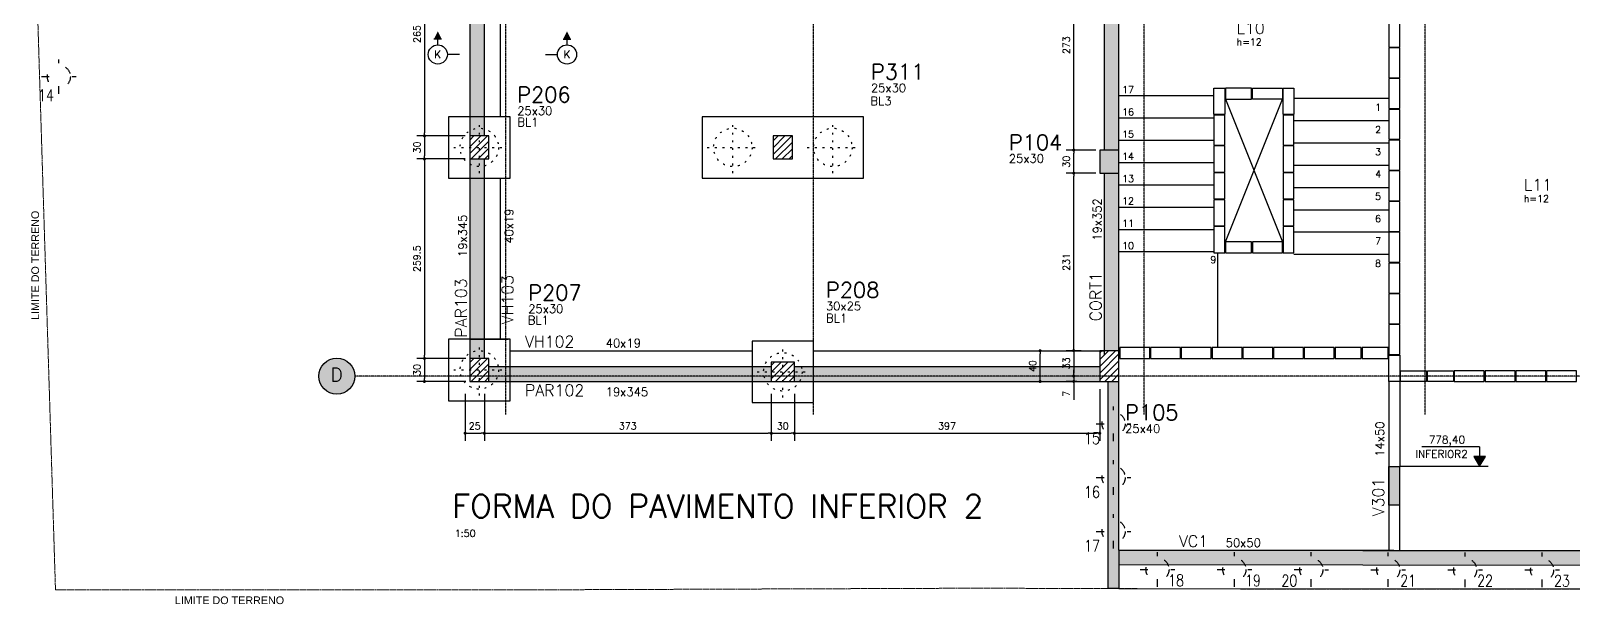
# Model space of a CAD drawing. Extents: x -39962 to 15224, y 23445 to 41277.
# Drawn here: x 211 to 2216, y 29388 to 30134 of the extents above; entities that cross this region are included whole.
import ezdxf
from ezdxf.enums import TextEntityAlignment as Align

# ---------------------------------------------------------------- set-up
doc = ezdxf.new("R2010")
doc.units = 0
for name, pattern in [('AXES', [0.54, 0.3, -0.08, 0.08, -0.08]), ('Double dash', [55, 20, -5, 10, -5, 10, -5]), ('ESTILO_TQS_0002', [0.4, 0.1, -0.3])]:
    doc.linetypes.add(name, pattern=pattern)
doc.layers.get('0').update_dxf_attribs({"linetype": 'CONTINUOUS'})
doc.layers.get('Defpoints').update_dxf_attribs({"linetype": 'CONTINUOUS'})
for name, color, linetype in [('228', 2, 'CONTINUOUS'), ('241', 2, 'CONTINUOUS'), ('BLOCO', 3, 'CONTINUOUS'), ('COTA', 1, 'CONTINUOUS'), ('EIXOS', 1, 'AXES'), ('ESTACA', 1, 'ESTILO_TQS_0002'), ('H2', 252, 'CONTINUOUS'), ('H3', 253, 'CONTINUOUS'), ('H4', 254, 'CONTINUOUS'), ('H5', 1, 'CONTINUOUS'), ('H7', 1, 'CONTINUOUS'), ('IND-EIXOS', 2, 'CONTINUOUS'), ('L-D', 2, 'CONTINUOUS'), ('L-N', 4, 'CONTINUOUS'), ('LINHA_FINA', 1, 'CONTINUOUS'), ('Linha_media', 4, 'CONTINUOUS'), ('LINHA_NIVEL', 210, 'CONTINUOUS'), ('P-D', 2, 'CONTINUOUS'), ('P-M', 5, 'CONTINUOUS'), ('P-N', 5, 'CONTINUOUS'), ('P-S', 5, 'CONTINUOUS'), ('PENA_1', 1, 'CONTINUOUS'), ('PENA_2', 2, 'CONTINUOUS'), ('PENA_3', 3, 'CONTINUOUS'), ('PENA_5', 5, 'CONTINUOUS'), ('PIL-N', 4, 'CONTINUOUS'), ('SEC-SOL', 1, 'CONTINUOUS'), ('T1', 2, 'CONTINUOUS'), ('T4', 6, 'CONTINUOUS'), ('TEXT-EIXOS', 3, 'CONTINUOUS'), ('TEXTO', 3, 'CONTINUOUS'), ('VIG-D', 2, 'CONTINUOUS'), ('VIG-N', 4, 'CONTINUOUS'), ('VIGA', 3, 'CONTINUOUS')]:
    doc.layers.add(name, color=color, linetype=linetype)
doc.layers.add('GEN-___-___-TXT', color=7, linetype='CONTINUOUS', lineweight=9)
doc.layers.add('TLV-DVI-___-CNT', color=7, linetype='Double dash', lineweight=9)
doc.styles.add('Arial_8', font='arial.ttf', dxfattribs={"height": 87.5})
doc.styles.add('COTA', font='romans.shx')
doc.styles.add('ROMANS', font='ROMANS')
doc.styles.add('Solodactha', font='romans.shx', dxfattribs={"width": 0.8})
doc.styles.get("Standard").update_dxf_attribs({"font": 'ROMANS.SHX'})
doc.styles.add('TEXTO', font='romans.shx', dxfattribs={"height": 10})
doc.styles.add('Texto1', font='romans.shx', dxfattribs={"height": 9})
doc.styles.add('Texto4', font='romans.shx', dxfattribs={"height": 30})
doc.dimstyles.new('forma', dxfattribs={"dimscale": 5, "dimtxt": 1.8, "dimasz": 0.8, "dimexe": 2, "dimexo": 1, "dimgap": 1, "dimtad": 1, "dimdec": 1, "dimzin": 9, "dimdsep": 46, "dimtxsty": 'COTA', "dimblk1": 'DOT', "dimblk2": 'DOT', "dimsah": 1, "dimcen": 0, "dimdle": 1, "dimclrd": 256, "dimclre": 256, "dimclrt": 2, "dimadec": 0, "dimazin": 0, "dimtfac": 1, "dimtdec": 0, "dimtmove": 0, "dimatfit": 3, "dimfxl": 1, "dimtolj": 1, "dimtzin": 0, "dimarcsym": 0})

# ---------------------------------------------------------------- blocks, each defined once
blk = doc.blocks.new('_EST50')
at = {"layer": 'ESTACA', "linetype": 'ESTILO_TQS_0002'}
for p, q in [((0, -1.333), (0, 1.333)), ((-1.333, 0), (1.333, 0))]:
    blk.add_line(p, q, dxfattribs=at)
blk.add_circle((0, 0), 1, dxfattribs=at)
blk = doc.blocks.new('_Dot')
at = {"color": 0, "linetype": 'ByBlock', "lineweight": -2}
blk.add_line((-0.5, 0), (-1, 0), dxfattribs=at)
at = {"color": 0, "linetype": 'ByBlock', "const_width": 0.5}
blk.add_lwpolyline([(-0.25, 0, 1), (0.25, 0, 1)], format="xyb", close=True, dxfattribs=at)
blk = doc.blocks.new('*D70')
at = {"layer": 'COTA', "lineweight": -2, "transparency": 16777216}
for p, q in [((776.5, 30262.1), (712.6, 30262.1)), ((722.6, 30258.1), (722.6, 30001.1)), ((775.5, 29997.1), (712.6, 29997.1))]:
    blk.add_line(p, q, dxfattribs=at)
at = {"layer": 'Defpoints', "color": 0, "transparency": 16777216}
for p in [(781.5, 30262.1), (722.6, 29997.1), (780.5, 29997.1)]:
    blk.add_point(p, dxfattribs=at)
at = {"layer": 'COTA', "lineweight": -2, "transparency": 16777216, "xscale": 4, "yscale": 4, "zscale": 4}
for p, rotation in [((722.6, 30262.1), 90), ((722.6, 29997.1), 270)]:
    blk.add_blockref('_Dot', p, dxfattribs=dict(at, rotation=rotation))
at = {"layer": 'COTA', "color": 2, "transparency": 16777216, "insert": (713.1, 30129.6), "char_height": 9, "attachment_point": 5, "rotation": 90, "style": 'COTA'}
blk.add_mtext('\\A1;265 ', dxfattribs=at)
blk = doc.blocks.new('*D71')
at = {"layer": 'COTA', "lineweight": -2, "transparency": 16777216}
for p, q in [((775.5, 29997.1), (712.6, 29997.1)), ((722.6, 29993.1), (722.6, 29971.1)), ((775.5, 29967.1), (712.6, 29967.1))]:
    blk.add_line(p, q, dxfattribs=at)
at = {"layer": 'Defpoints', "color": 0, "transparency": 16777216}
for p in [(780.5, 29997.1), (722.6, 29967.1), (780.5, 29967.1)]:
    blk.add_point(p, dxfattribs=at)
at = {"layer": 'COTA', "lineweight": -2, "transparency": 16777216, "xscale": 4, "yscale": 4, "zscale": 4}
for p, rotation in [((722.6, 29997.1), 90), ((722.6, 29967.1), 270)]:
    blk.add_blockref('_Dot', p, dxfattribs=dict(at, rotation=rotation))
at = {"layer": 'COTA', "color": 2, "transparency": 16777216, "insert": (713.1, 29982.1), "char_height": 9, "attachment_point": 5, "rotation": 90, "style": 'COTA'}
blk.add_mtext('\\A1;30 ', dxfattribs=at)
blk = doc.blocks.new('*D72')
at = {"layer": 'COTA', "lineweight": -2, "transparency": 16777216}
for p, q in [((775.5, 29967.1), (712.6, 29967.1)), ((722.6, 29963.1), (722.6, 29711.6)), ((776.5, 29707.6), (712.6, 29707.6))]:
    blk.add_line(p, q, dxfattribs=at)
at = {"layer": 'Defpoints', "color": 0, "transparency": 16777216}
for p in [(780.5, 29967.1), (722.6, 29707.6), (781.5, 29707.6)]:
    blk.add_point(p, dxfattribs=at)
at = {"layer": 'COTA', "lineweight": -2, "transparency": 16777216, "xscale": 4, "yscale": 4, "zscale": 4}
for p, rotation in [((722.6, 29967.1), 90), ((722.6, 29707.6), 270)]:
    blk.add_blockref('_Dot', p, dxfattribs=dict(at, rotation=rotation))
at = {"layer": 'COTA', "color": 2, "transparency": 16777216, "insert": (713.1, 29837.3), "char_height": 9, "attachment_point": 5, "rotation": 90, "style": 'COTA'}
blk.add_mtext('\\A1;259.5 ', dxfattribs=at)
blk = doc.blocks.new('*D73')
at = {"layer": 'COTA', "lineweight": -2, "transparency": 16777216}
for p, q in [((776.5, 29707.6), (712.6, 29707.6)), ((722.6, 29703.6), (722.6, 29681.6)), ((776.4, 29677.6), (712.6, 29677.6))]:
    blk.add_line(p, q, dxfattribs=at)
at = {"layer": 'Defpoints', "color": 0, "transparency": 16777216}
for p in [(781.5, 29707.6), (722.6, 29677.6), (781.4, 29677.6)]:
    blk.add_point(p, dxfattribs=at)
at = {"layer": 'COTA', "lineweight": -2, "transparency": 16777216, "xscale": 4, "yscale": 4, "zscale": 4}
for p, rotation in [((722.6, 29707.6), 90), ((722.6, 29677.6), 270)]:
    blk.add_blockref('_Dot', p, dxfattribs=dict(at, rotation=rotation))
at = {"layer": 'COTA', "color": 2, "transparency": 16777216, "insert": (713.1, 29692.6), "char_height": 9, "attachment_point": 5, "rotation": 90, "style": 'COTA'}
blk.add_mtext('\\A1;30 ', dxfattribs=at)
blk = doc.blocks.new('*D74')
at = {"layer": 'COTA', "lineweight": -2, "transparency": 16777216}
for p, q in [((775.5, 29661.6), (775.5, 29600.2)), ((800.5, 29661.6), (800.5, 29600.2)), ((779.5, 29610.2), (796.5, 29610.2))]:
    blk.add_line(p, q, dxfattribs=at)
at = {"layer": 'Defpoints', "color": 0, "transparency": 16777216}
for p in [(775.5, 29666.6), (800.5, 29666.6), (800.5, 29610.2)]:
    blk.add_point(p, dxfattribs=at)
at = {"layer": 'COTA', "lineweight": -2, "transparency": 16777216, "xscale": 4, "yscale": 4, "zscale": 4, "rotation": 180}
blk.add_blockref('_Dot', (775.5, 29610.2), dxfattribs=at)
at = {"layer": 'COTA', "lineweight": -2, "transparency": 16777216, "xscale": 4, "yscale": 4, "zscale": 4}
blk.add_blockref('_Dot', (800.5, 29610.2), dxfattribs=at)
at = {"layer": 'COTA', "color": 2, "transparency": 16777216, "insert": (788, 29619.7), "char_height": 9, "attachment_point": 5, "style": 'COTA'}
blk.add_mtext('\\A1;25 ', dxfattribs=at)
blk = doc.blocks.new('*D75')
at = {"layer": 'COTA', "lineweight": -2, "transparency": 16777216}
for p, q in [((800.5, 29661.6), (800.5, 29600.2)), ((1173.5, 29661.6), (1173.5, 29600.2)), ((804.5, 29610.2), (1169.5, 29610.2))]:
    blk.add_line(p, q, dxfattribs=at)
at = {"layer": 'Defpoints', "color": 0, "transparency": 16777216}
for p in [(800.5, 29666.6), (1173.5, 29666.6), (1173.5, 29610.2)]:
    blk.add_point(p, dxfattribs=at)
at = {"layer": 'COTA', "lineweight": -2, "transparency": 16777216, "xscale": 4, "yscale": 4, "zscale": 4, "rotation": 180}
blk.add_blockref('_Dot', (800.5, 29610.2), dxfattribs=at)
at = {"layer": 'COTA', "lineweight": -2, "transparency": 16777216, "xscale": 4, "yscale": 4, "zscale": 4}
blk.add_blockref('_Dot', (1173.5, 29610.2), dxfattribs=at)
at = {"layer": 'COTA', "color": 2, "transparency": 16777216, "insert": (987, 29619.7), "char_height": 9, "attachment_point": 5, "style": 'COTA'}
blk.add_mtext('\\A1;373 ', dxfattribs=at)
blk = doc.blocks.new('*D76')
at = {"layer": 'COTA', "lineweight": -2, "transparency": 16777216}
for p, q in [((1173.5, 29661.6), (1173.5, 29600.2)), ((1203.5, 29661.6), (1203.5, 29600.2)), ((1177.5, 29610.2), (1199.5, 29610.2))]:
    blk.add_line(p, q, dxfattribs=at)
at = {"layer": 'Defpoints', "color": 0, "transparency": 16777216}
for p in [(1173.5, 29666.6), (1203.5, 29666.6), (1203.5, 29610.2)]:
    blk.add_point(p, dxfattribs=at)
at = {"layer": 'COTA', "lineweight": -2, "transparency": 16777216, "xscale": 4, "yscale": 4, "zscale": 4, "rotation": 180}
blk.add_blockref('_Dot', (1173.5, 29610.2), dxfattribs=at)
at = {"layer": 'COTA', "lineweight": -2, "transparency": 16777216, "xscale": 4, "yscale": 4, "zscale": 4}
blk.add_blockref('_Dot', (1203.5, 29610.2), dxfattribs=at)
at = {"layer": 'COTA', "color": 2, "transparency": 16777216, "insert": (1188.5, 29619.7), "char_height": 9, "attachment_point": 5, "style": 'COTA'}
blk.add_mtext('\\A1;30 ', dxfattribs=at)
blk = doc.blocks.new('*D77')
at = {"layer": 'COTA', "lineweight": -2, "transparency": 16777216}
for p, q in [((1203.5, 29661.6), (1203.5, 29600.2)), ((1600.5, 29667.6), (1600.5, 29600.2)), ((1207.5, 29610.2), (1596.5, 29610.2))]:
    blk.add_line(p, q, dxfattribs=at)
at = {"layer": 'Defpoints', "color": 0, "transparency": 16777216}
for p in [(1203.5, 29666.6), (1600.5, 29672.6), (1600.5, 29610.2)]:
    blk.add_point(p, dxfattribs=at)
at = {"layer": 'COTA', "lineweight": -2, "transparency": 16777216, "xscale": 4, "yscale": 4, "zscale": 4, "rotation": 180}
blk.add_blockref('_Dot', (1203.5, 29610.2), dxfattribs=at)
at = {"layer": 'COTA', "lineweight": -2, "transparency": 16777216, "xscale": 4, "yscale": 4, "zscale": 4}
blk.add_blockref('_Dot', (1600.5, 29610.2), dxfattribs=at)
at = {"layer": 'COTA', "color": 2, "transparency": 16777216, "insert": (1402, 29619.7), "char_height": 9, "attachment_point": 5, "style": 'COTA'}
blk.add_mtext('\\A1;397 ', dxfattribs=at)
blk = doc.blocks.new('*D78')
at = {"layer": 'COTA', "lineweight": -2, "transparency": 16777216}
for p, q in [((1595.5, 29948.6), (1556.7, 29948.6)), ((1566.7, 29721.6), (1566.7, 29944.6)), ((1576.3, 29717.6), (1556.7, 29717.6))]:
    blk.add_line(p, q, dxfattribs=at)
at = {"layer": 'Defpoints', "color": 0, "transparency": 16777216}
for p in [(1566.7, 29948.6), (1600.5, 29948.6), (1581.3, 29717.6)]:
    blk.add_point(p, dxfattribs=at)
at = {"layer": 'COTA', "lineweight": -2, "transparency": 16777216, "xscale": 4, "yscale": 4, "zscale": 4}
for p, rotation in [((1566.7, 29948.6), 90), ((1566.7, 29717.6), 270)]:
    blk.add_blockref('_Dot', p, dxfattribs=dict(at, rotation=rotation))
at = {"layer": 'COTA', "color": 2, "transparency": 16777216, "insert": (1557.2, 29833.1), "char_height": 9, "attachment_point": 5, "rotation": 90, "style": 'COTA'}
blk.add_mtext('\\A1;231 ', dxfattribs=at)
blk = doc.blocks.new('*D79')
at = {"layer": 'COTA', "lineweight": -2, "transparency": 16777216}
for p, q in [((1595.5, 29978.6), (1556.7, 29978.6)), ((1566.7, 29952.6), (1566.7, 29974.6)), ((1595.5, 29948.6), (1556.7, 29948.6))]:
    blk.add_line(p, q, dxfattribs=at)
at = {"layer": 'Defpoints', "color": 0, "transparency": 16777216}
for p in [(1566.7, 29978.6), (1600.5, 29978.6), (1600.5, 29948.6)]:
    blk.add_point(p, dxfattribs=at)
at = {"layer": 'COTA', "lineweight": -2, "transparency": 16777216, "xscale": 4, "yscale": 4, "zscale": 4}
for p, rotation in [((1566.7, 29978.6), 90), ((1566.7, 29948.6), 270)]:
    blk.add_blockref('_Dot', p, dxfattribs=dict(at, rotation=rotation))
at = {"layer": 'COTA', "color": 2, "transparency": 16777216, "insert": (1557.2, 29963.6), "char_height": 9, "attachment_point": 5, "rotation": 90, "style": 'COTA'}
blk.add_mtext('\\A1;30 ', dxfattribs=at)
blk = doc.blocks.new('*D80')
at = {"layer": 'COTA', "lineweight": -2, "transparency": 16777216}
for p, q in [((1595.5, 30251.6), (1556.7, 30251.6)), ((1566.7, 29982.6), (1566.7, 30247.6)), ((1595.5, 29978.6), (1556.7, 29978.6))]:
    blk.add_line(p, q, dxfattribs=at)
at = {"layer": 'Defpoints', "color": 0, "transparency": 16777216}
for p in [(1566.7, 30251.6), (1600.5, 30251.6), (1600.5, 29978.6)]:
    blk.add_point(p, dxfattribs=at)
at = {"layer": 'COTA', "lineweight": -2, "transparency": 16777216, "xscale": 4, "yscale": 4, "zscale": 4}
for p, rotation in [((1566.7, 30251.6), 90), ((1566.7, 29978.6), 270)]:
    blk.add_blockref('_Dot', p, dxfattribs=dict(at, rotation=rotation))
at = {"layer": 'COTA', "color": 2, "transparency": 16777216, "insert": (1557.2, 30115.1), "char_height": 9, "attachment_point": 5, "rotation": 90, "style": 'COTA'}
blk.add_mtext('\\A1;273 ', dxfattribs=at)
blk = doc.blocks.new('*D59')
at = {"layer": 'COTA', "lineweight": -2, "transparency": 16777216}
for p, q in [((1576.3, 29717.6), (1556.7, 29717.6)), ((1566.7, 29713.6), (1566.7, 29688.6)), ((1573.5, 29684.6), (1556.7, 29684.6))]:
    blk.add_line(p, q, dxfattribs=at)
at = {"layer": 'Defpoints', "color": 0, "transparency": 16777216}
for p in [(1581.3, 29717.6), (1566.7, 29684.6), (1578.5, 29684.6)]:
    blk.add_point(p, dxfattribs=at)
at = {"layer": 'COTA', "lineweight": -2, "transparency": 16777216, "xscale": 4, "yscale": 4, "zscale": 4}
for p, rotation in [((1566.7, 29717.6), 90), ((1566.7, 29684.6), 270)]:
    blk.add_blockref('_Dot', p, dxfattribs=dict(at, rotation=rotation))
at = {"layer": 'COTA', "color": 2, "transparency": 16777216, "insert": (1557.2, 29701.1), "char_height": 9, "attachment_point": 5, "rotation": 90, "style": 'COTA'}
blk.add_mtext('\\A1;33 ', dxfattribs=at)
blk = doc.blocks.new('Family - ___-2103959-PLANTA INFERIOR 2')
at = {"layer": 'TLV-DVI-___-CNT', "color": 1, "true_color": 0xff0000}
for p, q in [((-48574, 209), (-48253, -10145)), ((-48253, -10145), (-43762, -10145)), ((-43762, -10145), (-42134, -10145)), ((-42134, -10145), (-36285, -10123)), ((-36285, -10123), (-34522, -10128)), ((-34522, -10128), (-32077, -10136)), ((-32077, -10136), (-18942, -10136))]:
    blk.add_line(p, q, dxfattribs=at)
blk = doc.blocks.new('A$C8a1ee3b4')
at = {"layer": 'TLV-DVI-___-CNT', "color": 1, "true_color": 0xff0000, "xscale": 0.1, "yscale": 0.1, "zscale": 0.1}
blk.add_blockref('Family - ___-2103959-PLANTA INFERIOR 2', (4865.2, 1037.1), dxfattribs=at)
at = {"layer": 'GEN-___-___-TXT', "insert": (8.5, 373.9), "char_height": 10, "width": 174.768, "attachment_point": 1, "rotation": 90, "style": 'Arial_8'}
blk.add_mtext('LIMITE DO TERRENO', dxfattribs=at)
at = {"layer": 'GEN-___-___-TXT', "insert": (195.1, 14.1), "char_height": 10, "width": 174.768, "attachment_point": 1, "style": 'Arial_8'}
blk.add_mtext('LIMITE DO TERRENO', dxfattribs=at)
blk = doc.blocks.new('A$Cf0c44242')
at = {"layer": 'ESTACA'}
for p, q in [((-13.532, 3.341), (-13.532, 3.791)), ((-13.757, 3.566), (-13.307, 3.566)), ((0.181, -1.175), (0.181, -0.725)), ((-0.044, -0.95), (0.406, -0.95)), ((0.181, -1.875), (0.181, -1.425)), ((-0.044, -1.65), (0.406, -1.65)), ((0.181, -2.575), (0.181, -2.125)), ((-0.044, -2.35), (0.406, -2.35)), ((0.751, -3.071), (0.751, -2.621)), ((1.751, -3.072), (1.751, -2.622)), ((2.751, -3.073), (2.751, -2.623)), ((3.751, -3.074), (3.751, -2.624)), ((4.751, -3.076), (4.751, -2.626)), ((5.751, -3.077), (5.751, -2.627)), ((0.526, -2.846), (0.976, -2.846)), ((1.526, -2.847), (1.976, -2.847)), ((2.526, -2.848), (2.976, -2.849)), ((3.526, -2.849), (3.976, -2.85)), ((4.526, -2.85), (4.976, -2.851)), ((5.526, -2.852), (5.976, -2.852))]:
    blk.add_line(p, q, dxfattribs=at)
for centre in [(-13.532, 3.566), (0.181, -0.95), (0.181, -1.65), (0.181, -2.35), (0.751, -2.846), (1.751, -2.847), (2.751, -2.848), (3.751, -2.849), (4.751, -2.851), (5.751, -2.852)]:
    blk.add_circle(centre, 0.15, dxfattribs=at)
at = {"layer": 'ESTACA', "style": 'Solodactha', "width": 0.8}
for s, p in [('14', (-13.801, 3.249)), ('15', (-0.203, -1.214)), ('16', (-0.203, -1.914)), ('17', (-0.203, -2.614)), ('18', (0.89, -3.063)), ('19', (1.89, -3.064)), ('20', (2.363, -3.067)), ('21', (3.907, -3.066)), ('22', (4.907, -3.067)), ('23', (5.907, -3.069))]:
    blk.add_text(s, height=0.15, dxfattribs=at).set_placement(p)
blk = doc.blocks.new('elevação')
at = {"layer": 'LINHA_FINA', "linetype": 'Continuous'}
blk.add_hatch(color=256, dxfattribs=at).paths.add_polyline_path([(1.5, 2.5), (-1.5, 2.5), (0, 0)])
at = {"layer": 'LINHA_FINA'}
for p, q in [((0, 5), (-15, 5)), ((0, 5), (0, 2.5)), ((-1.5, 2.5), (0, 0)), ((1.5, 2.5), (-1.5, 2.5)), ((0, 0), (1.5, 2.5))]:
    blk.add_line(p, q, dxfattribs=at)
at = {"layer": 'TEXTO', "linetype": 'Continuous', "style": 'TEXTO'}
for p in [(-8.5, 5.25), (-8.5, 1.5)]:
    blk.add_attdef('XXXX.XX', text='', height=2, dxfattribs=at).set_placement(p, align=Align.BOTTOM_CENTER)
blk = doc.blocks.new('*D123')
at = {"layer": 'COTA', "lineweight": -2, "transparency": 16777216}
for p, q in [((1570.9, 29684.6), (1556.7, 29684.6)), ((1570.9, 29677.6), (1556.7, 29677.6)), ((1566.7, 29688.6), (1566.7, 29692.6)), ((1566.7, 29684.6), (1566.7, 29677.6)), ((1566.7, 29673.6), (1566.7, 29653.6))]:
    blk.add_line(p, q, dxfattribs=at)
at = {"layer": 'Defpoints', "color": 0, "transparency": 16777216}
for p in [(1566.7, 29677.6), (1575.9, 29684.6), (1575.9, 29677.6)]:
    blk.add_point(p, dxfattribs=at)
at = {"layer": 'COTA', "lineweight": -2, "transparency": 16777216, "xscale": 4, "yscale": 4, "zscale": 4}
for p, rotation in [((1566.7, 29684.6), 270), ((1566.7, 29677.6), 90)]:
    blk.add_blockref('_Dot', p, dxfattribs=dict(at, rotation=rotation))
at = {"layer": 'COTA', "color": 2, "transparency": 16777216, "insert": (1557.2, 29661.6), "char_height": 9, "attachment_point": 5, "rotation": 90, "style": 'COTA'}
blk.add_mtext('\\A1;7 ', dxfattribs=at)
blk = doc.blocks.new('*D124')
at = {"layer": 'COTA', "lineweight": -2, "transparency": 16777216}
for p, q in [((1521.5, 29717.6), (1533, 29717.6)), ((1523, 29681.6), (1523, 29713.6)), ((1521.5, 29677.6), (1533, 29677.6))]:
    blk.add_line(p, q, dxfattribs=at)
at = {"layer": 'Defpoints', "color": 0, "transparency": 16777216}
for p in [(1516.5, 29717.6), (1523, 29717.6), (1516.5, 29677.6)]:
    blk.add_point(p, dxfattribs=at)
at = {"layer": 'COTA', "lineweight": -2, "transparency": 16777216, "xscale": 4, "yscale": 4, "zscale": 4}
for p, rotation in [((1523, 29717.6), 90), ((1523, 29677.6), 270)]:
    blk.add_blockref('_Dot', p, dxfattribs=dict(at, rotation=rotation))
at = {"layer": 'COTA', "color": 2, "transparency": 16777216, "insert": (1513.5, 29697.6), "char_height": 9, "attachment_point": 5, "rotation": 90, "style": 'COTA'}
blk.add_mtext('\\A1;40 ', dxfattribs=at)
blk = doc.blocks.new('seção_esq')
at = {"layer": 'Linha_media'}
for p, q in [((1, 4), (-1, 4)), ((0, 2.5), (0, 4)), ((5.62, 0), (2.5, 0))]:
    blk.add_line(p, q, dxfattribs=at)
blk.add_circle((0, 0), 2.5, dxfattribs=at)
blk.add_solid([(1, 4), (0, 6), (-1, 4)], dxfattribs=at)
blk = doc.blocks.new('seção_dir')
at = {"layer": 'Linha_media'}
for p, q in [((-5.62, 0), (-2.5, 0)), ((-1, 4), (1, 4)), ((0, 2.5), (0, 4))]:
    blk.add_line(p, q, dxfattribs=at)
blk.add_circle((0, 0), 2.5, dxfattribs=at)
blk.add_solid([(-1, 4), (0, 6), (1, 4)], dxfattribs=at)
blk = doc.blocks.new('atrib_seção')
at = {"layer": 'Linha_media', "style": 'ROMANS'}
blk.add_attdef('X', text='', height=2, dxfattribs=at).set_placement((0, 0), align=Align.MIDDLE)

msp = doc.modelspace()

# ---------------------------------------------------------------- hatches: boundary and pattern name
at = {"layer": 'H2'}
for points in [[(1625.51, 30251.59), (1606.51, 30251.59), (1606.51, 29978.59), (1625.51, 29978.59)], [(1625.51, 29978.59), (1600.51, 29978.59), (1600.51, 29948.59), (1625.51, 29948.59)], [(1606.51, 29717.59), (1625.51, 29717.59), (1625.51, 29948.59), (1606.51, 29948.59)], [(1625.51, 29677.59), (1625.51, 29408.18), (1611.51, 29408.18), (1611.51, 29677.59)], [(1625.51, 29458.06), (2698.03, 29456.83), (2698.01, 29437.85), (1625.51, 29439.06)]]:
    msp.add_hatch(color=256, dxfattribs=at).paths.add_polyline_path(points)
at = {"layer": 'H3'}
for points in [[(800.51, 30262.09), (781.51, 30262.09), (781.51, 29997.09), (800.51, 29997.09)], [(800.51, 29967.09), (781.51, 29967.09), (781.51, 29707.59), (800.51, 29707.59)], [(1173.51, 29677.59), (1173.51, 29696.59), (806.51, 29696.59), (806.51, 29677.59)], [(1203.51, 29696.59), (1203.51, 29677.59), (1600.51, 29677.59), (1600.51, 29696.59)]]:
    msp.add_hatch(color=256, dxfattribs=at).paths.add_polyline_path(points)
at = {"layer": 'H4'}
h = msp.add_hatch(color=256, dxfattribs=at)
edge = h.paths.add_edge_path()
edge.add_arc((608.72, 29684.52), 23.33, 0, 360)
at = {"layer": 'H5'}
h = msp.add_hatch(dxfattribs=at)
h.set_pattern_fill('ANSI31', color=256, scale=50, style=0)
h.set_pattern_definition([(45, (11, 0), (-4.4194174, 4.4194174), [])])
h.paths.add_polyline_path([(781.51, 29967.09), (806.51, 29967.09), (806.51, 29997.09), (781.51, 29997.09)])
h = msp.add_hatch(dxfattribs=at)
h.set_pattern_fill('ANSI31', color=256, scale=50, style=0)
h.set_pattern_definition([(45, (0, 0), (-4.4194174, 4.4194174), [])])
h.paths.add_polyline_path([(1176.01, 29967.09), (1201.01, 29967.09), (1201.01, 29997.09), (1176.01, 29997.09)])
h = msp.add_hatch(dxfattribs=at)
h.set_pattern_fill('ANSI31', color=256, scale=50, style=0)
h.set_pattern_definition([(45, (781.515, 29682.585), (-4.419417, 4.419417), [])])
h.paths.add_polyline_path([(1600.51, 29677.59), (1625.51, 29677.59), (1625.51, 29717.59), (1600.51, 29717.59)])
h = msp.add_hatch(dxfattribs=at)
h.set_pattern_fill('ANSI31', color=256, scale=50, style=0)
h.set_pattern_definition([(45, (11.001, 10.993), (-4.4194174, 4.4194174), [])])
h.paths.add_polyline_path([(781.51, 29677.59), (806.51, 29677.59), (806.51, 29707.59), (781.51, 29707.59)])
h = msp.add_hatch(dxfattribs=at)
h.set_pattern_fill('ANSI31', color=256, scale=50, style=0)
h.set_pattern_definition([(45, (0.0008, 10.993), (-4.4194174, 4.4194174), [])])
h.paths.add_polyline_path([(1173.51, 29677.59), (1203.51, 29677.59), (1203.51, 29702.59), (1173.51, 29702.59)])
at = {"layer": 'H7'}
msp.add_hatch(color=256, dxfattribs=at).paths.add_polyline_path([(1976.34, 29566.75), (1990.34, 29566.79), (1990.34, 29556.79), (1990.34, 29556.75), (1990.34, 29516.75), (1976.34, 29516.75), (1976.34, 29556.75), (1976.33, 29556.71), (1976.33, 29566.71)])

# ---------------------------------------------------------------- linework, layer by layer
for points in [[(1990.51, 30112.63), (1990.51, 30151.63), (1976.51, 30151.63), (1976.51, 30112.63), (1990.51, 30112.63)], [(1990.51, 30072.63), (1990.51, 30111.63), (1976.51, 30111.63), (1976.51, 30072.63), (1990.51, 30072.63)], [(1763.01, 30059.09), (1763.01, 30025.09), (1749.01, 30025.09), (1749.01, 30059.09), (1763.01, 30059.09)], [(1798.01, 30059.09), (1764.01, 30059.09), (1764.01, 30045.09), (1798.01, 30045.09), (1798.01, 30059.09)], [(1799.01, 30059.09), (1838.01, 30059.09), (1838.01, 30045.09), (1799.01, 30045.09), (1799.01, 30059.09)], [(1853.01, 30059.09), (1853.01, 30025.09), (1839.01, 30025.09), (1839.01, 30059.09), (1853.01, 30059.09)], [(1990.51, 30032.63), (1990.51, 30071.63), (1976.51, 30071.63), (1976.51, 30032.63), (1990.51, 30032.63)], [(1763.01, 29985.09), (1763.01, 30024.09), (1749.01, 30024.09), (1749.01, 29985.09), (1763.01, 29985.09)], [(1853.01, 29985.09), (1853.01, 30024.09), (1839.01, 30024.09), (1839.01, 29985.09), (1853.01, 29985.09)], [(1990.51, 29992.63), (1990.51, 30031.63), (1976.51, 30031.63), (1976.51, 29992.63), (1990.51, 29992.63)], [(1763.01, 29950.09), (1763.01, 29984.09), (1749.01, 29984.09), (1749.01, 29950.09), (1763.01, 29950.09)], [(1853.01, 29950.09), (1853.01, 29984.09), (1839.01, 29984.09), (1839.01, 29950.09), (1853.01, 29950.09)], [(1990.51, 29952.63), (1990.51, 29991.63), (1976.51, 29991.63), (1976.51, 29952.63), (1990.51, 29952.63)], [(1763.01, 29915.09), (1763.01, 29949.09), (1749.01, 29949.09), (1749.01, 29915.09), (1763.01, 29915.09)], [(1853.01, 29915.09), (1853.01, 29949.09), (1839.01, 29949.09), (1839.01, 29915.09), (1853.01, 29915.09)], [(1990.51, 29912.63), (1990.51, 29951.63), (1976.51, 29951.63), (1976.51, 29912.63), (1990.51, 29912.63)], [(1763.01, 29880.09), (1763.01, 29914.09), (1749.01, 29914.09), (1749.01, 29880.09), (1763.01, 29880.09)], [(1853.01, 29880.09), (1853.01, 29914.09), (1839.01, 29914.09), (1839.01, 29880.09), (1853.01, 29880.09)], [(1990.51, 29872.63), (1990.51, 29911.63), (1976.51, 29911.63), (1976.51, 29872.63), (1990.51, 29872.63)], [(1763.01, 29845.09), (1763.01, 29879.09), (1749.01, 29879.09), (1749.01, 29845.09), (1763.01, 29845.09)], [(1853.01, 29845.09), (1853.01, 29879.09), (1839.01, 29879.09), (1839.01, 29845.09), (1853.01, 29845.09)], [(1798.01, 29859.09), (1764.01, 29859.09), (1764.01, 29845.09), (1798.01, 29845.09), (1798.01, 29859.09)], [(1799.01, 29845.09), (1838.01, 29845.09), (1838.01, 29859.09), (1799.01, 29859.09), (1799.01, 29845.09)], [(1990.51, 29832.63), (1990.51, 29871.63), (1976.51, 29871.63), (1976.51, 29832.63), (1990.51, 29832.63)], [(1990.51, 29792.63), (1990.51, 29831.63), (1976.51, 29831.63), (1976.51, 29792.63), (1990.51, 29792.63)], [(1990.51, 29752.63), (1990.51, 29791.63), (1976.51, 29791.63), (1976.51, 29752.63), (1990.51, 29752.63)], [(1990.51, 29712.63), (1990.51, 29751.63), (1976.51, 29751.63), (1976.51, 29712.63), (1990.51, 29712.63)], [(1626.51, 29707.63), (1665.51, 29707.63), (1665.51, 29721.63), (1626.51, 29721.63), (1626.51, 29707.63)], [(1666.51, 29707.63), (1705.51, 29707.63), (1705.51, 29721.63), (1666.51, 29721.63), (1666.51, 29707.63)], [(1706.51, 29707.63), (1745.51, 29707.63), (1745.51, 29721.63), (1706.51, 29721.63), (1706.51, 29707.63)], [(1746.51, 29707.63), (1785.51, 29707.63), (1785.51, 29721.63), (1746.51, 29721.63), (1746.51, 29707.63)], [(1786.51, 29707.63), (1825.51, 29707.63), (1825.51, 29721.63), (1786.51, 29721.63), (1786.51, 29707.63)], [(1826.51, 29707.63), (1865.51, 29707.63), (1865.51, 29721.63), (1826.51, 29721.63), (1826.51, 29707.63)], [(1866.51, 29707.63), (1905.51, 29707.63), (1905.51, 29721.63), (1866.51, 29721.63), (1866.51, 29707.63)], [(1906.51, 29707.63), (1940.51, 29707.63), (1940.51, 29721.63), (1906.51, 29721.63), (1906.51, 29707.63)], [(1941.51, 29707.63), (1975.51, 29707.63), (1975.51, 29721.63), (1941.51, 29721.63), (1941.51, 29707.63)], [(1976.51, 29677.63), (1976.51, 29711.63), (1990.51, 29711.63), (1990.51, 29677.63), (1976.51, 29677.63)], [(2025.51, 29677.63), (1991.51, 29677.63), (1991.51, 29691.63), (2025.51, 29691.63), (2025.51, 29677.63)], [(2060.51, 29677.63), (2026.51, 29677.63), (2026.51, 29691.63), (2060.51, 29691.63), (2060.51, 29677.63)], [(2061.51, 29677.63), (2100.51, 29677.63), (2100.51, 29691.63), (2061.51, 29691.63), (2061.51, 29677.63)], [(2101.51, 29677.63), (2140.51, 29677.63), (2140.51, 29691.63), (2101.51, 29691.63), (2101.51, 29677.63)], [(2141.51, 29677.63), (2180.51, 29677.63), (2180.51, 29691.63), (2141.51, 29691.63), (2141.51, 29677.63)], [(2181.51, 29677.63), (2220.51, 29677.63), (2220.51, 29691.63), (2181.51, 29691.63), (2181.51, 29677.63)]]:
    msp.add_lwpolyline(points)
at = {"layer": '241'}
for p, q in [((1749.01, 30049.08), (1625.51, 30049.08)), ((1853.01, 30046.08), (1976.51, 30046.08)), ((1749.01, 30020.08), (1625.51, 30020.08)), ((1853.01, 30017.08), (1976.51, 30017.08)), ((1749.01, 29991.08), (1625.51, 29991.08)), ((1853.01, 29988.08), (1976.51, 29988.08)), ((1749.01, 29962.08), (1625.51, 29962.08)), ((1853.01, 29959.08), (1976.51, 29959.08)), ((1749.01, 29933.08), (1625.51, 29933.08)), ((1853.01, 29930.08), (1976.51, 29930.08)), ((1749.01, 29904.08), (1625.51, 29904.08)), ((1853.01, 29901.08), (1976.51, 29901.08)), ((1749.01, 29875.08), (1625.51, 29875.08)), ((1853.01, 29872.08), (1976.51, 29872.08)), ((1749.01, 29846.08), (1625.51, 29846.08)), ((1753.51, 29845.09), (1753.51, 29721.59)), ((1853.01, 29843.08), (1976.51, 29843.08))]:
    msp.add_line(p, q, dxfattribs=at)
at = {"layer": 'BLOCO', "linetype": 'Continuous'}
for points in [[(754.01, 29942.09), (834.01, 29942.09), (834.01, 30022.09), (754.01, 30022.09), (754.01, 29942.09)], [(1083.51, 29942.09), (1293.51, 29942.09), (1293.51, 30022.09), (1083.51, 30022.09), (1083.51, 29942.09)], [(754.01, 29652.59), (834.01, 29652.59), (834.01, 29732.59), (754.01, 29732.59), (754.01, 29652.59)], [(1148.51, 29650.09), (1228.51, 29650.09), (1228.51, 29730.09), (1148.51, 29730.09), (1148.51, 29650.09)]]:
    msp.add_lwpolyline(points, dxfattribs=at)
at = {"layer": 'EIXOS', "color": 244, "true_color": 0x991b1e}
for p, q in [((828.51, 29634.64), (828.51, 31355.31)), ((1228.51, 29634.64), (1228.51, 31355.31)), ((1658.51, 29634.64), (1658.51, 31355.31)), ((2023.51, 29634.64), (2023.51, 31355.31)), ((3320.81, 29684.59), (632.05, 29684.59))]:
    msp.add_line(p, q, dxfattribs=at)
at = {"layer": 'IND-EIXOS'}
msp.add_circle((608.72, 29684.52), 23.33, dxfattribs=at)
at = {"layer": 'LINHA_NIVEL'}
msp.add_line((1990.34, 29567.61), (2105.39, 29567.61), dxfattribs=at)
at = {"layer": 'P-M', "linetype": 'Continuous'}
msp.add_lwpolyline([(1600.51, 29948.59), (1625.51, 29948.59), (1625.51, 29978.59), (1600.51, 29978.59), (1600.51, 29948.59)], dxfattribs=at)
at = {"layer": 'P-N', "linetype": 'Continuous'}
for points in [[(781.51, 29967.09), (806.51, 29967.09), (806.51, 29997.09), (781.51, 29997.09), (781.51, 29967.09)], [(1176.01, 29967.09), (1201.01, 29967.09), (1201.01, 29997.09), (1176.01, 29997.09), (1176.01, 29967.09)], [(781.51, 29677.59), (806.51, 29677.59), (806.51, 29707.59), (781.51, 29707.59), (781.51, 29677.59)], [(1173.51, 29677.59), (1203.51, 29677.59), (1203.51, 29702.59), (1173.51, 29702.59), (1173.51, 29677.59)]]:
    msp.add_lwpolyline(points, dxfattribs=at)
at = {"layer": 'P-S', "linetype": 'Continuous'}
msp.add_lwpolyline([(1600.51, 29677.59), (1625.51, 29677.59), (1625.51, 29717.59), (1600.51, 29717.59), (1600.51, 29677.59)], dxfattribs=at)
at = {"layer": 'PENA_1'}
for p, q in [((1764.01, 30045.09), (1838.01, 29859.09)), ((1764.01, 29859.09), (1838.01, 30045.09))]:
    msp.add_line(p, q, dxfattribs=at)
at = {"layer": 'PENA_3'}
for p, q in [((1976.48, 29677.56), (1976.23, 29457.67)), ((1990.48, 29677.56), (1990.23, 29457.67))]:
    msp.add_line(p, q, dxfattribs=at)
msp.add_lwpolyline([(1625.51, 29458.06), (1625.51, 29408.18), (2697.98, 29407.59), (2698.03, 29456.82), (1625.51, 29458.06)], dxfattribs=at)
at = {"layer": 'PENA_5'}
for p, q in [((1606.51, 30251.59), (1606.51, 29978.59)), ((1625.51, 29978.59), (1625.51, 30251.59)), ((1606.51, 29948.59), (1606.51, 29712.59)), ((1625.51, 29712.59), (1625.51, 29948.59)), ((1625.51, 29458.06), (1625.51, 29677.59)), ((1625.51, 29458.06), (2698.03, 29456.83)), ((2698.01, 29437.84), (1625.57, 29439.06)), ((1625.57, 29439.06), (1625.57, 29408.18))]:
    msp.add_line(p, q, dxfattribs=at)
msp.add_lwpolyline([(1625.51, 29408.18), (1611.51, 29408.18), (1611.51, 29677.59), (1625.51, 29677.59)], dxfattribs=at)
at = {"layer": 'SEC-SOL'}
msp.add_lwpolyline([(1976.34, 29566.75), (1990.34, 29566.79), (1990.34, 29556.79), (1990.34, 29556.75), (1990.34, 29516.75), (1976.34, 29516.75), (1976.34, 29556.75), (1976.33, 29556.71), (1976.33, 29566.71), (1976.34, 29566.75)], dxfattribs=at)
at = {"layer": 'VIGA'}
for p, q in [((781.51, 30262.09), (781.51, 29997.09)), ((800.51, 29997.09), (800.51, 30262.09)), ((821.51, 30022.09), (821.51, 30172.09)), ((781.51, 29967.09), (781.51, 29696.59)), ((800.51, 29707.59), (800.51, 29967.09)), ((821.51, 29732.59), (821.51, 29942.09)), ((781.51, 29732.59), (831.51, 29732.59)), ((834.01, 29717.59), (1148.51, 29717.59)), ((1228.51, 29717.59), (1606.51, 29717.59)), ((1173.51, 29696.59), (806.51, 29696.59)), ((1600.51, 29696.59), (1203.51, 29696.59)), ((795.51, 29677.59), (1173.51, 29677.59)), ((1203.51, 29677.59), (1600.51, 29677.59))]:
    msp.add_line(p, q, dxfattribs=at)

# ---------------------------------------------------------------- block references
at = {"layer": '228', "linetype": 'Continuous', "xscale": 25, "yscale": 25}
for p in [(794.01, 29982.09), (1123.51, 29982.09), (1253.51, 29982.09), (794.01, 29692.59), (1188.51, 29690.09)]:
    msp.add_blockref('_EST50', p, dxfattribs=at)
at = {"layer": 'COTA', "xscale": 100, "yscale": 100, "zscale": 100}
msp.add_blockref('A$Cf0c44242', (1600.51, 29717.59), dxfattribs=at)
at = {"layer": 'PENA_1', "xscale": 5, "yscale": 5, "zscale": 5}
for name, p in [('seção_esq', (739.99, 30103.03)), ('seção_dir', (907.96, 30103.03))]:
    msp.add_blockref(name, p, dxfattribs=at)
for p in [(739.99, 30103.03), (907.96, 30103.03)]:
    msp.add_blockref('atrib_seção', p, dxfattribs=at).add_auto_attribs({'X': 'K'})
at = {"layer": 'PENA_2'}
ref = msp.add_blockref('elevação', (2094.36, 29567.61), dxfattribs=dict(at, xscale=5, yscale=5, zscale=5))
ref.add_attrib('XXXX.XX', '778,40', dxfattribs={"layer": 'TEXTO', "linetype": 'Continuous', "height": 10, "style": 'TEXTO'}).set_placement((2051.86, 29593.86), align=Align.BOTTOM_CENTER)
ref.add_attrib('XXXX.XX', 'INFERIOR2', dxfattribs={"layer": 'TEXTO', "linetype": 'Continuous', "height": 10, "style": 'TEXTO'}).set_placement((2044.99, 29575.11), align=Align.BOTTOM_CENTER)
at = {"layer": 'VIGA'}
msp.add_blockref('A$C8a1ee3b4', (203.06, 29383.83), dxfattribs=at)

# ---------------------------------------------------------------- texts
at = {"layer": 'L-D', "style": 'Texto1'}
for p in [(1778.37, 30114.83), (2151.88, 29910.99)]:
    msp.add_text('h=12', height=9, dxfattribs=at).set_placement(p)
at = {"layer": 'L-N'}
for s, p in [('L10', (1778.37, 30129.83)), ('L11', (2151.88, 29925.99))]:
    msp.add_text(s, height=15, dxfattribs=at).set_placement(p)
at = {"layer": 'P-D', "linetype": 'Continuous'}
for s, p in [('25x30', (1303.06, 30054.05)), ('BL3', (1302.48, 30036.91)), ('25x30', (843.23, 30024.24)), ('BL1', (843.43, 30009.53)), ('25x30', (1482.39, 29962.19)), ('25x30', (857.54, 29766.63)), ('30x25', (1244.59, 29770.15)), ('BL1', (857.03, 29751.83)), ('BL1', (1244.81, 29754.49)), ('25x40', (1633.52, 29610.75))]:
    msp.add_text(s, height=11, dxfattribs=at).set_placement(p)
at = {"layer": 'PIL-N', "linetype": 'Continuous'}
for s, p in [('P311', (1303.06, 30070.55)), ('P206', (843.23, 30040.74)), ('P104', (1482.39, 29978.69)), ('P207', (857.54, 29783.13)), ('P208', (1244.59, 29786.65)), ('P105', (1633.52, 29627.25))]:
    msp.add_text(s, height=20, dxfattribs=at).set_placement(p)
at = {"layer": 'T1', "style": 'Texto1'}
for s, p in [('17', (1629.7, 30052.85)), ('1', (1958.59, 30029.87)), ('16', (1629.7, 30023.85)), ('15', (1629.7, 29994.85)), ('2', (1958.59, 30000.87)), ('3', (1958.59, 29971.87)), ('14', (1629.7, 29965.85)), ('13', (1629.7, 29936.85)), ('4', (1958.59, 29942.87)), ('12', (1629.7, 29907.85)), ('5', (1958.59, 29913.87)), ('11', (1629.7, 29878.85)), ('6', (1958.59, 29884.87)), ('10', (1629.7, 29849.85)), ('7', (1958.59, 29855.87)), ('9', (1744.25, 29831.43)), ('8', (1958.59, 29826.87)), ('1:50', (762.1, 29475.6))]:
    msp.add_text(s, height=9, dxfattribs=at).set_placement(p)
at = {"layer": 'T4', "style": 'Texto4'}
msp.add_text('FORMA DO PAVIMENTO INFERIOR 2', height=30, dxfattribs=at).set_placement((758.87, 29500.39))
at = {"layer": 'TEXT-EIXOS'}
msp.add_text('D', height=17.5, dxfattribs=at).set_placement((600.55, 29677.76))
at = {"layer": 'VIG-D', "linetype": 'Continuous'}
for s, p in [('40x19', (838.14, 29856.84)), ('19x352', (1602.76, 29860.75)), ('19x345', (777.76, 29839.54)), ('14x50', (1970.18, 29579.73))]:
    msp.add_text(s, height=11, rotation=90, dxfattribs=at).set_placement(p)
for s, p in [('40x19', (958.27, 29721.96)), ('19x345', (958.27, 29658.55)), ('50x50', (1764.26, 29462.19))]:
    msp.add_text(s, height=11, dxfattribs=at).set_placement(p)
at = {"layer": 'VIG-N', "linetype": 'Continuous'}
for s, p in [('PAR103', (777.76, 29734.54)), ('VH103', (838.14, 29751.84)), ('CORT1', (1602.76, 29755.75)), ('V301', (1970.18, 29502.12))]:
    msp.add_text(s, height=15, rotation=90, dxfattribs=at).set_placement(p)
for s, p in [('VH102', (853.27, 29721.96)), ('PAR102', (853.27, 29658.55)), ('VC1', (1703.51, 29462.34))]:
    msp.add_text(s, height=15, dxfattribs=at).set_placement(p)

# ---------------------------------------------------------------- dimensions: what is measured, and where the dimension line sits
at = {"layer": 'COTA'}
for base, p1, p2, override, picture, middle in [((722.6, 29997.09), (781.51, 30262.09), (780.51, 29997.09), {"dimpost": ' ', "dimtmove": 1}, '*D70', (713.1, 30129.59)), ((1566.74, 30251.59), (1600.51, 29978.59), (1600.51, 30251.59), {"dimpost": ' ', "dimtmove": 1}, '*D80', (1557.24, 30115.09)), ((722.6, 29967.09), (780.51, 29997.09), (780.51, 29967.09), {"dimpost": ' ', "dimtmove": 1}, '*D71', (713.1, 29982.09)), ((1566.74, 29978.59), (1600.51, 29948.59), (1600.51, 29978.59), {"dimpost": ' ', "dimtmove": 1}, '*D79', (1557.24, 29963.59)), ((722.6, 29707.59), (780.51, 29967.09), (781.51, 29707.59), {"dimpost": ' ', "dimtmove": 1}, '*D72', (713.1, 29837.34)), ((1566.74, 29948.59), (1581.26, 29717.59), (1600.51, 29948.59), {"dimpost": ' '}, '*D78', (1557.24, 29833.09)), ((1523.01, 29717.59), (1516.47, 29677.59), (1516.47, 29717.59), {"dimpost": ' '}, '*D124', (1513.51, 29697.59)), ((1566.74, 29684.59), (1581.26, 29717.59), (1578.54, 29684.59), {"dimpost": ' ', "dimtmove": 1}, '*D59', (1557.24, 29701.09)), ((722.6, 29677.6), (781.51, 29707.59), (781.35, 29677.6), {"dimpost": ' ', "dimtmove": 1}, '*D73', (713.1, 29692.59)), ((1566.74, 29677.59), (1575.91, 29684.59), (1575.91, 29677.59), {"dimpost": ' '}, '*D123', (1557.24, 29661.59))]:
    dim = msp.add_linear_dim(base=base, p1=p1, p2=p2, angle=90, dimstyle='forma', override=override, dxfattribs=at)
    dim.commit()
    dim.dimension.update_dxf_attribs({"geometry": picture, "text_midpoint": middle})
for base, p1, p2, override, picture, middle in [((800.51, 29610.21), (775.51, 29666.59), (800.51, 29666.59), {"dimpost": ' '}, '*D74', (788.01, 29619.71)), ((1173.51, 29610.21), (800.51, 29666.59), (1173.51, 29666.59), {"dimpost": ' ', "dimtmove": 1}, '*D75', (987.01, 29619.71)), ((1203.51, 29610.21), (1173.51, 29666.59), (1203.51, 29666.59), {"dimpost": ' ', "dimtmove": 1}, '*D76', (1188.51, 29619.71)), ((1600.51, 29610.21), (1203.51, 29666.59), (1600.51, 29672.59), {"dimpost": ' ', "dimtmove": 1}, '*D77', (1402.01, 29619.71))]:
    dim = msp.add_linear_dim(base=base, p1=p1, p2=p2, dimstyle='forma', override=override, dxfattribs=at)
    dim.commit()
    dim.dimension.update_dxf_attribs({"geometry": picture, "text_midpoint": middle})

doc.saveas('drawing.dxf')
